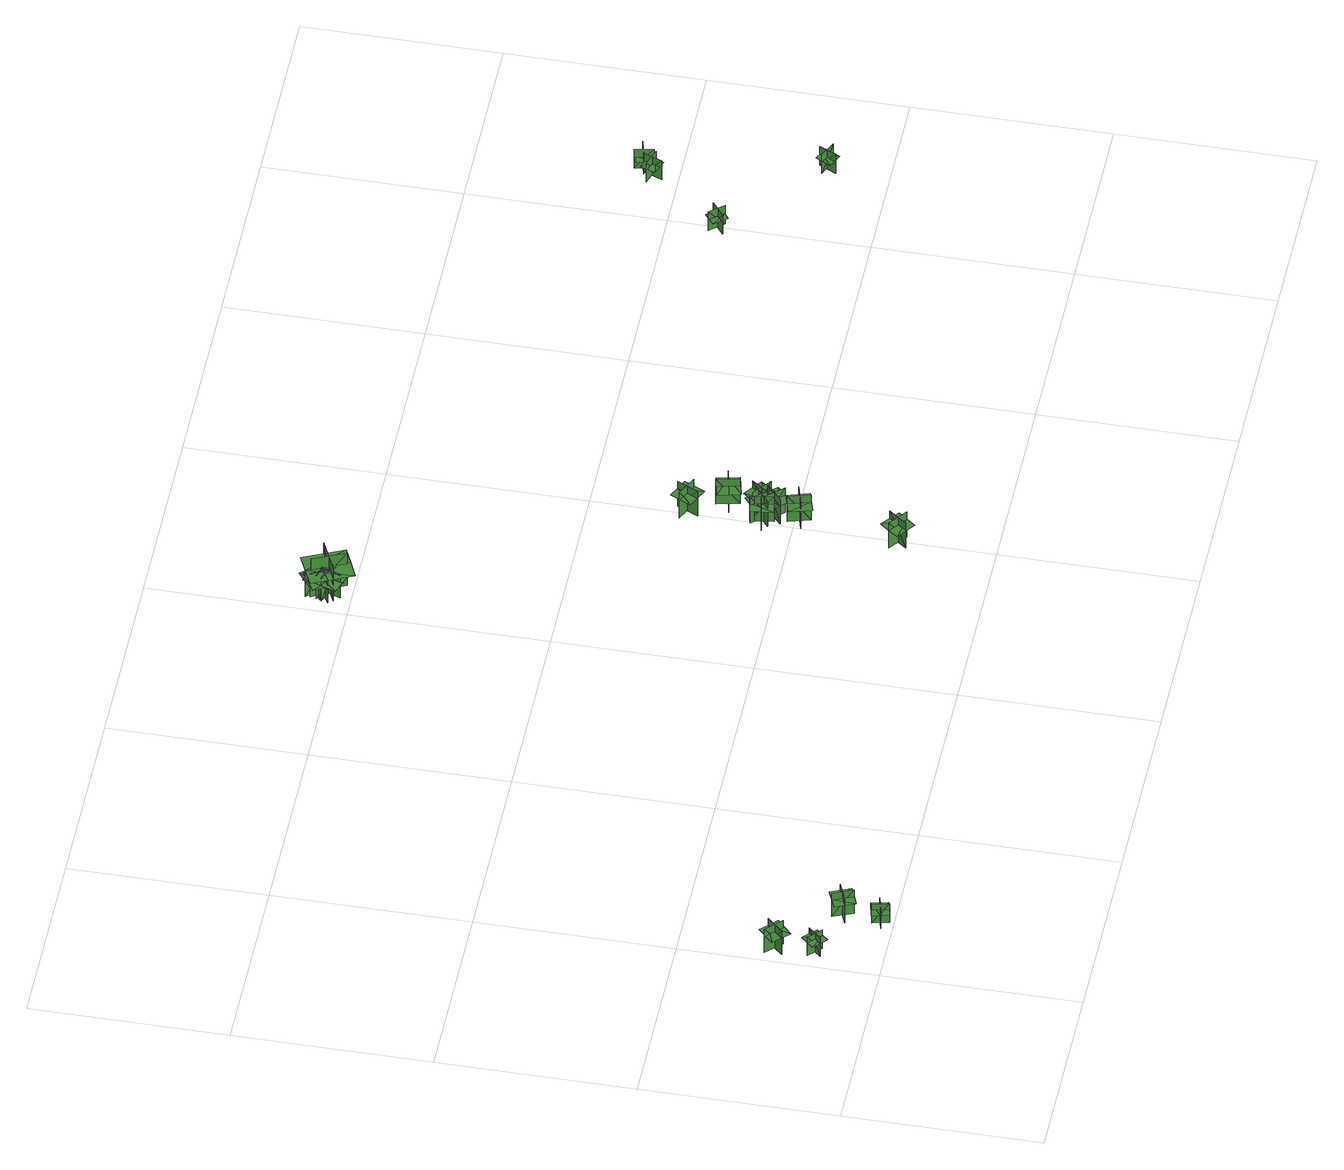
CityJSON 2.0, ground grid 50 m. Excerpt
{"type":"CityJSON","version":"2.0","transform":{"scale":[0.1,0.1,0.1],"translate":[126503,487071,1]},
"CityObjects":{
"tree1":{"type":"SolitaryVegetationObject","geometry":[{"type":"MultiSurface","lod":"1","boundaries":[[[0,1,2]],[[0,2,3]],[[4,5,6]],[[4,6,7]],[[8,9,10]],[[8,10,11]],[[8,11,12]],[[8,12,13]]]}]},
"tree2":{"type":"SolitaryVegetationObject","geometry":[{"type":"MultiSurface","lod":"1","boundaries":[[[14,15,16]],[[14,16,17]],[[18,19,20]],[[18,20,21]],[[22,23,24]],[[22,24,25]],[[22,25,26]],[[22,26,27]]]}]},
"tree3":{"type":"SolitaryVegetationObject","geometry":[{"type":"MultiSurface","lod":"1","boundaries":[[[28,29,30]],[[28,30,31]],[[32,33,34]],[[32,34,35]],[[36,37,38]],[[36,38,39]],[[36,39,40]],[[36,40,41]]]}]},
"tree4":{"type":"SolitaryVegetationObject","geometry":[{"type":"MultiSurface","lod":"1","boundaries":[[[42,43,44]],[[42,44,45]],[[46,47,48]],[[46,48,49]],[[50,51,52]],[[50,52,53]],[[50,53,54]],[[50,54,55]]]}]},
"tree5":{"type":"SolitaryVegetationObject","geometry":[{"type":"MultiSurface","lod":"1","boundaries":[[[56,57,58]],[[56,58,59]],[[60,61,62]],[[60,62,63]],[[64,65,66]],[[64,66,67]],[[64,67,68]],[[64,68,69]]]}]},
"tree6":{"type":"SolitaryVegetationObject","geometry":[{"type":"MultiSurface","lod":"1","boundaries":[[[70,71,72]],[[70,72,73]],[[74,75,76]],[[74,76,77]],[[78,79,80]],[[78,80,81]],[[78,81,82]],[[78,82,83]]]}]},
"tree7":{"type":"SolitaryVegetationObject","geometry":[{"type":"MultiSurface","lod":"1","boundaries":[[[84,85,86]],[[84,86,87]],[[88,89,90]],[[88,90,91]],[[92,93,94]],[[92,94,95]],[[92,95,96]],[[92,96,97]]]}]},
"tree8":{"type":"SolitaryVegetationObject","geometry":[{"type":"MultiSurface","lod":"1","boundaries":[[[98,99,100]],[[98,100,101]],[[102,103,104]],[[102,104,105]],[[106,107,108]],[[106,108,109]],[[106,109,110]],[[106,110,111]]]}]},
"tree9":{"type":"SolitaryVegetationObject","geometry":[{"type":"MultiSurface","lod":"1","boundaries":[[[112,113,114]],[[112,114,115]],[[116,117,118]],[[116,118,119]],[[120,121,122]],[[120,122,123]],[[120,123,124]],[[120,124,125]]]}]},
"tree10":{"type":"SolitaryVegetationObject","geometry":[{"type":"MultiSurface","lod":"1","boundaries":[[[126,127,128]],[[126,128,129]],[[130,131,132]],[[130,132,133]],[[134,135,136]],[[134,136,137]],[[134,137,138]],[[134,138,139]]]}]},
"tree11":{"type":"SolitaryVegetationObject","geometry":[{"type":"MultiSurface","lod":"1","boundaries":[[[140,141,142]],[[140,142,143]],[[144,145,146]],[[144,146,147]],[[148,149,150]],[[148,150,151]],[[148,151,152]],[[148,152,153]]]}]},
"tree12":{"type":"SolitaryVegetationObject","geometry":[{"type":"MultiSurface","lod":"1","boundaries":[[[154,155,156]],[[154,156,157]],[[158,159,160]],[[158,160,161]],[[162,163,164]],[[162,164,165]],[[162,165,166]],[[162,166,167]]]}]},
"tree13":{"type":"SolitaryVegetationObject","geometry":[{"type":"MultiSurface","lod":"1","boundaries":[[[168,169,170]],[[168,170,171]],[[172,173,174]],[[172,174,175]],[[176,177,178]],[[176,178,179]],[[176,179,180]],[[176,180,181]]]}]},
"tree14":{"type":"SolitaryVegetationObject","geometry":[{"type":"MultiSurface","lod":"1","boundaries":[[[182,183,184]],[[182,184,185]],[[186,187,188]],[[186,188,189]],[[190,191,192]],[[190,192,193]],[[190,193,194]],[[190,194,195]]]}]},
"tree15":{"type":"SolitaryVegetationObject","geometry":[{"type":"MultiSurface","lod":"1","boundaries":[[[196,197,198]],[[196,198,199]],[[200,201,202]],[[200,202,203]],[[204,205,206]],[[204,206,207]],[[204,207,208]],[[204,208,209]]]}]},
"tree16":{"type":"SolitaryVegetationObject","geometry":[{"type":"MultiSurface","lod":"1","boundaries":[[[210,211,212]],[[210,212,213]],[[214,215,216]],[[214,216,217]],[[218,219,220]],[[218,220,221]],[[218,221,222]],[[218,222,223]]]}]},
"tree17":{"type":"SolitaryVegetationObject","geometry":[{"type":"MultiSurface","lod":"1","boundaries":[[[224,225,226]],[[224,226,227]],[[228,229,230]],[[228,230,231]],[[232,233,234]],[[232,234,235]],[[232,235,236]],[[232,236,237]]]}]},
"tree18":{"type":"SolitaryVegetationObject","geometry":[{"type":"MultiSurface","lod":"1","boundaries":[[[238,239,240]],[[238,240,241]],[[242,243,244]],[[242,244,245]],[[246,247,248]],[[246,248,249]],[[246,250,251]],[[246,251,247]]]}]},
"tree19":{"type":"SolitaryVegetationObject","geometry":[{"type":"MultiSurface","lod":"1","boundaries":[[[252,253,254]],[[252,254,255]],[[256,257,258]],[[256,258,259]],[[260,261,262]],[[260,262,263]],[[260,264,265]],[[260,265,261]]]}]},
"tree20":{"type":"SolitaryVegetationObject","geometry":[{"type":"MultiSurface","lod":"1","boundaries":[[[266,267,268]],[[266,268,269]],[[270,271,272]],[[270,272,273]],[[274,275,276]],[[274,276,277]],[[274,278,279]],[[274,279,275]]]}]},
"tree21":{"type":"SolitaryVegetationObject","geometry":[{"type":"MultiSurface","lod":"1","boundaries":[[[280,281,282]],[[280,282,283]],[[284,285,286]],[[284,286,287]],[[288,289,290]],[[288,290,291]],[[288,292,293]],[[288,293,289]]]}]}
},
"vertices":[
[37,154,6],[67,186,6],[67,186,67],[37,154,67],[66,154,6],[34,185,6],[34,185,67],[66,154,67],[66,154,50],[81,170,50],[49,201,50],[34,185,50],[19,169,50],[51,138,50],
[62,249,8],[23,288,8],[23,288,85],[62,249,85],[62,286,8],[24,246,8],[24,246,85],[62,286,85],[62,286,63],[43,305,63],[4,266,63],[24,246,63],[43,227,63],[82,266,63],
[177,54,5],[187,11,5],[187,11,66],[177,54,66],[161,29,5],[204,39,5],[204,39,66],[161,29,66],[161,29,49],[166,8,49],[210,18,49],[204,39,49],[199,61,49],[156,51,49],
[217,139,3],[166,118,3],[166,118,80],[217,139,80],[183,153,3],[204,102,3],[204,102,80],[183,153,80],[183,153,59],[158,143,59],[179,92,59],[204,102,59],[230,113,59],[209,164,59],
[1021,1568,18],[1021,1568,96],[1083,1544,96],[1083,1544,18],[1062,1586,18],[1062,1586,96],[1040,1525,96],[1040,1525,18],[1065,1595,70],[1034,1607,70],[1006,1531,70],[1038,1520,70],[1069,1508,70],[1097,1583,70],
[1077,1585,15],[1077,1585,93],[1019,1551,93],[1019,1551,15],[1065,1541,15],[1065,1541,93],[1032,1597,93],[1032,1597,15],[1070,1533,68],[1099,1549,68],[1059,1619,68],[1030,1602,68],[1001,1585,68],[1041,1516,68],
[1037,1610,9],[1070,1566,9],[1070,1566,86],[1037,1610,86],[1032,1573,9],[1076,1607,9],[1076,1607,86],[1032,1573,86],[1032,1573,64],[1048,1551,64],[1093,1584,64],[1076,1607,64],[1059,1629,64],[1015,1595,64],
[1069,1603,16],[1069,1603,93],[1049,1540,93],[1049,1540,16],[1089,1563,16],[1089,1563,93],[1028,1582,93],[1028,1582,16],[1098,1560,68],[1109,1592,68],[1032,1616,68],[1022,1584,68],[1012,1552,68],[1088,1528,68],
[1024,1539,19],[1024,1539,127],[1109,1578,127],[1109,1578,19],[1047,1598,19],[1047,1598,127],[1085,1516,127],[1085,1516,19],[1042,1611,92],[999,1591,92],[1046,1489,92],[1089,1509,92],[1131,1528,92],[1084,1630,92],
[1479,219,7],[1514,266,7],[1514,266,89],[1479,219,89],[1518,224,7],[1471,260,7],[1471,260,89],[1518,224,89],[1518,224,66],[1536,247,66],[1489,283,66],[1471,260,66],[1453,236,66],[1500,201,66],
[1502,482,4],[1559,498,4],[1559,498,86],[1502,482,86],[1536,463,4],[1520,519,4],[1520,519,86],[1536,463,86],[1536,463,63],[1565,471,63],[1548,527,63],[1520,519,63],[1492,511,63],[1508,454,63],
[1537,585,2],[1479,575,2],[1479,575,84],[1537,585,84],[1506,608,2],[1515,550,2],[1515,550,84],[1506,608,84],[1506,608,61],[1477,603,61],[1486,545,61],[1515,550,61],[1544,554,61],[1535,613,61],
[1537,560,2],[1500,606,2],[1500,606,84],[1537,560,84],[1541,599,2],[1495,562,2],[1495,562,84],[1541,599,84],[1541,599,61],[1523,622,61],[1477,585,61],[1495,562,61],[1514,539,61],[1560,576,61],
[1513,573,2],[1552,529,2],[1552,529,84],[1513,573,84],[1510,534,2],[1554,573,2],[1554,573,84],[1510,534,84],[1510,534,61],[1530,512,61],[1574,551,61],[1554,573,61],[1535,595,61],[1491,556,61],
[1519,603,3],[1566,567,3],[1566,567,85],[1519,603,85],[1524,564,3],[1560,611,3],[1560,611,85],[1524,564,85],[1524,564,62],[1548,546,62],[1583,593,62],[1560,611,62],[1536,629,62],[1501,582,62],
[1538,752,2],[1485,777,2],[1485,777,84],[1538,752,84],[1525,789,2],[1500,735,2],[1500,735,84],[1525,789,84],[1525,789,61],[1498,801,61],[1474,748,61],[1500,735,61],[1527,723,61],[1552,776,61],
[1562,642,2],[1549,700,2],[1549,700,84],[1562,642,84],[1583,675,2],[1526,663,2],[1526,663,84],[1583,675,84],[1583,675,61],[1577,704,61],[1519,691,61],[1526,663,61],[1532,634,61],[1590,647,61],
[2506,859,11],[2476,896,11],[2476,896,73],[2506,859,73],[2509,889,11],[2509,889,73],[2471,859,73],[2471,859,11],[2502,860,49],[2476,893,49],[2461,881,49],[2487,848,49],[2518,872,49],[2492,905,49],
[2748,674,15],[2727,630,15],[2727,630,77],[2748,674,77],[2720,664,15],[2720,664,77],[2763,643,77],[2763,643,15],[2749,670,53],[2730,632,53],[2748,624,53],[2766,662,53],[2731,679,53],[2712,641,53],
[2659,1058,13],[2613,1074,13],[2613,1074,75],[2659,1058,75],[2646,1085,13],[2646,1085,75],[2629,1039,75],[2629,1039,13],[2655,1057,52],[2616,1071,52],[2609,1053,52],[2648,1038,52],[2662,1076,52],[2622,1090,52],
[2657,1112,11],[2667,1065,11],[2667,1065,73],[2657,1112,73],[2641,1086,11],[2641,1086,73],[2688,1097,73],[2688,1097,11],[2659,1109,49],[2668,1068,49],[2687,1072,49],[2678,1113,49],[2639,1105,49],[2648,1064,49]
]}
